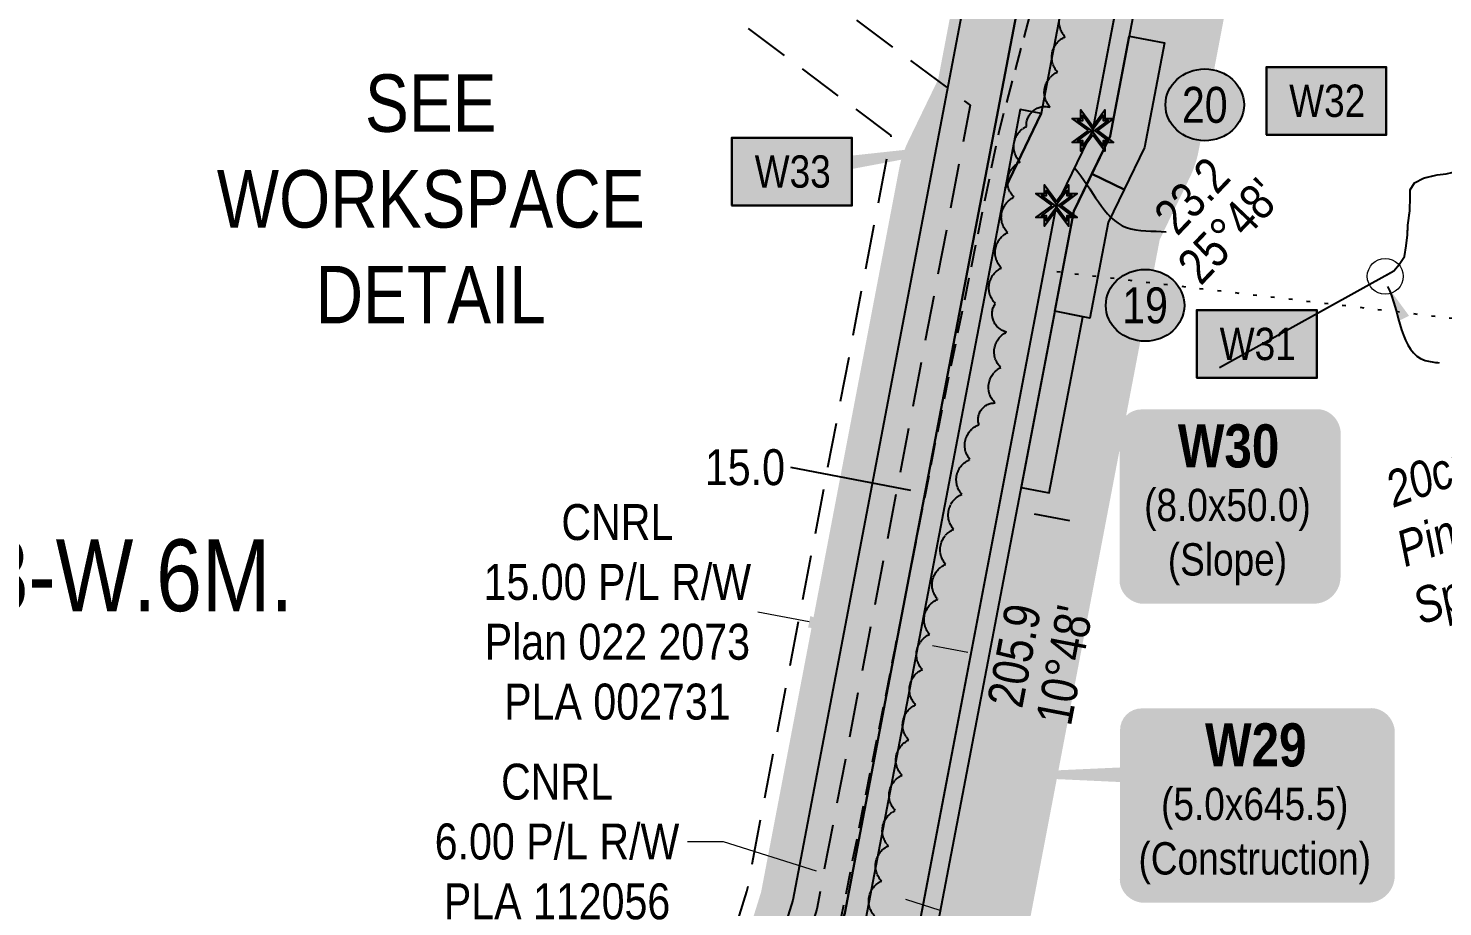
# Model space of a CAD drawing. Extents: x 355004 to 366534, y 6048595 to 6058688.
# Drawn here: x 359316.7 to 359710.6, y 6052299.8 to 6052544.4 of the extents above; entities that cross this region are included whole.
import ezdxf
from ezdxf.enums import TextEntityAlignment as Align

# ---------------------------------------------------------------- set-up
doc = ezdxf.new("R2010")
doc.units = 0
doc.header["$LTSCALE"] = 5
doc.header["$PDSIZE"] = 5
for name, pattern in [('0', [1, 1, 0]), ('foc-ACCESSROAD', [3.75, 2.5, -1.25]), ('foc-TOPO', [1, 0.2, -0.8]), ('foc-TOPO-ephemeral', [6.25, 3.125, -0.625, 0.625, -0.625, 0.625, -0.625]), ('UG_PIPE', [1.875, 1.25, -0.625])]:
    doc.linetypes.add(name, pattern=pattern)
doc.layers.get('Defpoints').update_dxf_attribs({"color": 9})
for name, color, linetype, lineweight in [('AS-GENERAL', 48, 'Continuous', 18), ('C-RW-T', 13, 'Continuous', 9), ('T-TEXT', 48, 'Continuous', 18)]:
    doc.layers.add(name, color=color, linetype=linetype, lineweight=lineweight)
for name, color, linetype in [('AS-PIPE-UG', 44, 'UG_PIPE'), ('C-AR', 13, 'foc-ACCESSROAD'), ('C-RW', 13, 'Continuous'), ('C-SYMBOL', 7, 'Continuous'), ('DETAIL-T', 7, 'Continuous'), ('L-BD1', 253, 'Continuous'), ('L-MON', 1, 'Continuous'), ('P-BUFFER-H 30m', 51, 'Continuous'), ('P-ELEVATION', 7, 'Continuous'), ('P-PROPOSED', 10, 'Continuous'), ('P-PROPOSED-H', 21, 'Continuous'), ('P-TEMP-BLOCKS', 250, 'Continuous'), ('P-TEMP-BLUE', 146, 'Continuous'), ('P-TXT', 4, 'Continuous'), ('T-BUSH', 110, '0'), ('T-BUSH-T', 110, 'Continuous'), ('T-DRAW', 143, 'foc-TOPO-ephemeral'), ('T-VEGETATION CHANGE', 104, 'foc-TOPO')]:
    doc.layers.add(name, color=color, linetype=linetype)
doc.layers.add('P-TEMP-BLUE-H', color=7, linetype='Continuous', true_color=0x99e6ff)
doc.styles.add('175L', font='ARIALN.TTF', dxfattribs={"height": 20})
doc.styles.add('80', font='ARIALN.TTF', dxfattribs={"height": 10})
doc.styles.add('80CG', font='ARIALN.TTF', dxfattribs={"height": 10})
doc.styles.add('80L', font='ARIALN.TTF', dxfattribs={"height": 10})
doc.styles.add('80LS', font='ARIALNI.TTF', dxfattribs={"height": 10})
doc.styles.add('BOLD', font='ARIALNB.TTF')
doc.styles.add('foc-LtypeFont', font='ARIALN.TTF', dxfattribs={"height": 7.35})
doc.styles.get("Standard").update_dxf_attribs({"font": 'ARIALN.TTF'})
doc.linetypes.add('foc-TOPO-flowdirection-NOLINE', pattern='A,0,[">",foc-LtypeFont,S=0.3,R=0,X=0,Y=-0.945],-20,[">",foc-LtypeFont,S=0.3,R=0,X=0,Y=-0.945],0', length=20)
doc.dimstyles.new('Compass 5 000', dxfattribs={"dimscale": 5, "dimtxt": 9, "dimasz": 2, "dimexe": 0.2, "dimexo": 0.0625, "dimgap": 0.5, "dimtad": 0, "dimtih": 1, "dimtoh": 1, "dimzin": 0, "dimdsep": 46, "dimtxsty": '80CG', "dimcen": 0.1, "dimse1": 1, "dimse2": 1, "dimclrd": 256, "dimclrt": 256, "dimaunit": 1, "dimadec": 4, "dimazin": 0, "dimtfac": 0.06, "dimtofl": 0, "dimtmove": 0, "dimatfit": 1, "dimfxl": 0.2, "dimtolj": 1, "dimtzin": 0, "dimlwd": -1, "dimarcsym": 0})

# ---------------------------------------------------------------- blocks, each defined once
blk = doc.blocks.new('*D400')
at = {"layer": 'C-RW-T', "transparency": 16777216}
for p, q in [((359534.19, 6052379.1), (359519.85, 6052381.83)), ((359568.56, 6052372.54), (359578.39, 6052370.66))]:
    blk.add_line(p, q, dxfattribs=at)
for points in [[(359534.5, 6052380.73), (359533.88, 6052377.46), (359544.01, 6052377.22)], [(359568.88, 6052374.17), (359568.25, 6052370.9), (359558.74, 6052374.41)]]:
    blk.add_solid(points, dxfattribs=at)
at = {"layer": 'Defpoints', "color": 0, "transparency": 16777216}
for p in [(359548.74, 6052401.97), (359563.47, 6052399.16), (359558.74, 6052374.41)]:
    blk.add_point(p, dxfattribs=at)
at = {"layer": 'C-RW-T', "transparency": 16777216, "insert": (359480.77, 6052381.83), "char_height": 10, "attachment_point": 5, "style": '80CG'}
blk.add_mtext('\\A1;CNRL\\P15.00 P/L R/W\\PPlan 022 2073\\PPLA 002731', dxfattribs=at)
blk = doc.blocks.new('*D417')
at = {"layer": 'C-RW-T', "transparency": 16777216}
for p, q in [((359510.28, 6052317.86), (359500.28, 6052317.86)), ((359536.22, 6052309.66), (359510.28, 6052317.86)), ((359561.01, 6052301.83), (359570.54, 6052298.82))]:
    blk.add_line(p, q, dxfattribs=at)
for points in [[(359536.72, 6052311.25), (359535.72, 6052308.08), (359545.76, 6052306.65)], [(359561.51, 6052303.42), (359560.5, 6052300.24), (359551.47, 6052304.85)]]:
    blk.add_solid(points, dxfattribs=at)
at = {"layer": 'Defpoints', "color": 0, "transparency": 16777216}
for p in [(359551.47, 6052304.85), (359537.57, 6052280.74), (359543.28, 6052278.93)]:
    blk.add_point(p, dxfattribs=at)
at = {"layer": 'C-RW-T', "transparency": 16777216, "insert": (359463.97, 6052317.86), "char_height": 10, "attachment_point": 5, "style": '80CG'}
blk.add_mtext('\\A1;CNRL\\P6.00 P/L R/W\\PPLA 112056', dxfattribs=at)
blk = doc.blocks.new('*U450')
at = {"true_color": 0x99e6ff}
h = blk.add_hatch(color=141, dxfattribs=at)
edge = h.paths.add_edge_path()
edge.add_line((-31.5, -34.13), (31.5, -34.13))
edge.add_arc((31.5, -28.13), 6, 270, 360)
edge.add_line((37.5, -28.13), (37.5, 12.5))
edge.add_arc((31.5, 12.5), 6, 0, 90)
edge.add_line((31.5, 18.5), (-31.5, 18.5))
edge.add_arc((-31.5, 12.5), 6, 90, 180)
edge.add_line((-37.5, 12.5), (-37.5, -28.13))
edge.add_arc((-31.5, -28.13), 6, 180, 270)
at = {"color": 250, "flags": 128}
blk.add_lwpolyline([(-31.5, -34.13, 3, 3, 0), (31.5, -34.13, 3, 3, 0.414214), (37.5, -28.13, 3, 3, 0), (37.5, 12.5, 3, 0, 0.414214), (31.5, 18.5, 0, 0, 0), (-31.5, 18.5, 0, 0, 0.414214), (-37.5, 12.5, 0, 0, 0), (-37.5, -28.13, 0, 3, 0.414214)], format="xyseb", close=True, dxfattribs=at)
at = {"flags": 128}
blk.add_lwpolyline([(-81.66, 0.03, 0, 7.5, 0), (0, 0, 0, 0, 0)], format="xyseb", dxfattribs=at)
at = {"color": 250}
for tag, p, height, style in [('TEMP_AREA_W1_001', (-9.21, 2.24), 12, 'BOLD'), ('ENTER_TEXT_001', (-30.66, -12.62), 9, '80')]:
    blk.add_attdef(tag, p, '', height=height, dxfattribs=dict(at, style=style))
blk = doc.blocks.new('*U647')
at = {"true_color": 0x99e6ff}
h = blk.add_hatch(color=141, dxfattribs=at)
edge = h.paths.add_edge_path()
edge.add_line((-24, -34.13), (24, -34.13))
edge.add_arc((24, -28.13), 6, 270, 360)
edge.add_line((30, -28.13), (30, 12.5))
edge.add_arc((24, 12.5), 6, 0, 90)
edge.add_line((24, 18.5), (-24, 18.5))
edge.add_arc((-24, 12.5), 6, 90, 180)
edge.add_line((-30, 12.5), (-30, -28.13))
edge.add_arc((-24, -28.13), 6, 180, 270)
at = {"color": 250, "flags": 128}
blk.add_lwpolyline([(-24, -34.13, 3, 3, 0), (24, -34.13, 3, 3, 0.414214), (30, -28.13, 3, 3, 0), (30, 12.5, 3, 0, 0.414214), (24, 18.5, 0, 0, 0), (-24, 18.5, 0, 0, 0.414214), (-30, 12.5, 0, 0, 0), (-30, -28.13, 0, 3, 0.414214)], format="xyseb", close=True, dxfattribs=at)
at = {"flags": 128}
blk.add_lwpolyline([(-45.95, 12.58, 0, 7.5, 0), (0, 0, 0, 0, 0)], format="xyseb", dxfattribs=at)
at = {"color": 250}
for tag, p, height, style in [('TEMP_AREA_W1_001', (-9.21, 2.24), 12, 'BOLD'), ('ENTER_TEXT_001', (-30.66, -12.62), 9, '80')]:
    blk.add_attdef(tag, p, '', height=height, dxfattribs=dict(at, style=style))
blk = doc.blocks.new('*D472')
at = {"layer": 'Defpoints', "color": 0, "transparency": 16777216}
for p in [(359581.61, 6052462.56), (359596.34, 6052459.75), (359572.31, 6052413.86)]:
    blk.add_point(p, dxfattribs=at)
at = {"layer": 'P-TXT', "transparency": 16777216}
for p, q in [((359562.49, 6052415.73), (359529.05, 6052422.12)), ((359596.87, 6052409.17), (359606.69, 6052407.3))]:
    blk.add_line(p, q, dxfattribs=at)
for points in [[(359562.8, 6052417.37), (359562.18, 6052414.1), (359572.31, 6052413.86)], [(359597.18, 6052410.81), (359596.56, 6052407.54), (359587.05, 6052411.05)]]:
    blk.add_solid(points, dxfattribs=at)
at = {"layer": 'P-TXT', "transparency": 16777216, "insert": (359516.3, 6052422.12), "char_height": 10, "attachment_point": 5, "style": '80CG'}
blk.add_mtext('\\A1;15.0', dxfattribs=at)
blk = doc.blocks.new('TEMP')
h = blk.add_hatch(color=255)
h.dxf.hatch_style = 1
h.paths.add_polyline_path([(0, 0.251), (-0.666, 1.152), (-0.666, 0.666), (-1.152, 0.666), (-0.251, 0), (-1.152, -0.666), (-0.666, -0.666), (-0.666, -1.152), (0, -0.251), (0.666, -1.152), (0.666, -0.666), (1.152, -0.666), (0.251, 0), (1.152, 0.666), (0.666, 0.666), (0.666, 1.152)])
h.paths.add_polyline_path([(0.566, 0.849), (0.566, 0.566), (0.849, 0.566), (0.083, 0), (0.849, -0.566), (0.566, -0.566), (0.566, -0.849), (0, -0.083), (-0.566, -0.849), (-0.566, -0.566), (-0.849, -0.566), (-0.083, 0), (-0.849, 0.566), (-0.566, 0.566), (-0.566, 0.849), (0, 0.083)], flags=16)
h = blk.add_hatch(color=1)
h.dxf.hatch_style = 1
h.paths.add_polyline_path([(0, 0.083), (-0.566, 0.849), (-0.566, 0.566), (-0.849, 0.566), (-0.083, 0), (-0.849, -0.566), (-0.566, -0.566), (-0.566, -0.849), (0, -0.083), (0.566, -0.849), (0.566, -0.566), (0.849, -0.566), (0.083, 0), (0.849, 0.566), (0.566, 0.566), (0.566, 0.849)])
at = {"color": 1}
for p, q in [((-0.083, 0), (0.083, 0)), ((0, 0.083), (0, -0.083))]:
    blk.add_line(p, q, dxfattribs=at)
at = {"color": 255, "flags": 128}
blk.add_lwpolyline([(-0.251, 0), (-1.152, 0.666), (-0.666, 0.666), (-0.666, 1.152), (0, 0.251), (0.666, 1.152), (0.666, 0.666), (1.152, 0.666), (0.251, 0), (1.152, -0.666), (0.666, -0.666), (0.666, -1.152), (0, -0.251), (-0.666, -1.152), (-0.666, -0.666), (-1.152, -0.666)], close=True, dxfattribs=at)
at = {"color": 1, "flags": 128}
blk.add_lwpolyline([(-0.083, 0), (-0.849, 0.566), (-0.566, 0.566), (-0.566, 0.849), (0, 0.083), (0.566, 0.849), (0.566, 0.566), (0.849, 0.566), (0.083, 0), (0.849, -0.566), (0.566, -0.566), (0.566, -0.849), (0, -0.083), (-0.566, -0.849), (-0.566, -0.566), (-0.849, -0.566)], close=True, dxfattribs=at)
blk = doc.blocks.new('Induction_Bend_No')
at = {"layer": 'P-ELEVATION'}
h = blk.add_hatch(color=111, dxfattribs=at)
h.dxf.hatch_style = 1
edge = h.paths.add_edge_path()
edge.add_ellipse((0, 0), major_axis=(-10.94, 0), ratio=0.913794, start_angle=0, end_angle=360)
at = {"layer": 'P-ELEVATION', "color": 7, "flags": 128}
blk.add_lwpolyline([(0, 0, 5, 0, 0), (-8.54, -4.54, 0, 0, 0)], format="xyseb", dxfattribs=at)
at = {"layer": 'P-ELEVATION', "color": 7}
blk.add_ellipse((0, 0), major_axis=(-10.94, 0), ratio=0.913794, dxfattribs=at)
at = {"layer": 'P-ELEVATION', "style": '80'}
blk.add_attdef('BEND', text='', height=10, dxfattribs=at).set_placement((0, 0), align=Align.MIDDLE_CENTER)
blk = doc.blocks.new('Temp_Area5')
at = {"true_color": 0x99e6ff}
h = blk.add_hatch(color=141, dxfattribs=at)
h.dxf.hatch_style = 1
h.paths.add_polyline_path([(-16.83, -9.44), (16.33, -9.44), (16.33, 9.05), (-16.83, 9.05)])
at = {"color": 250}
for points in [[(-17.03, -9.64), (16.53, -9.64), (16.53, 9.25), (-17.03, 9.25)], [(-16.93, -9.54), (16.43, -9.54), (16.43, 9.15), (-16.93, 9.15)]]:
    blk.add_lwpolyline(points, close=True, dxfattribs=at)
at = {"color": 250, "style": '80L'}
blk.add_attdef('TEMPORARY', text='', height=9, dxfattribs=at).set_placement((0, -0.15), align=Align.MIDDLE_CENTER)

msp = doc.modelspace()

# ---------------------------------------------------------------- hatches: boundary and pattern name
at = {"layer": 'P-BUFFER-H 30m'}
h = msp.add_hatch(color=256, dxfattribs=at)
h.dxf.hatch_style = 1
edge = h.paths.add_edge_path()
edge.add_line((360143.069, 6053526.88), (359951.046, 6053351.793))
edge.add_arc((359971.252, 6053329.632), 29.99, 132.35869, 161.1167)
edge.add_line((359942.876, 6053339.338), (359937.321, 6053323.097))
edge.add_line((359937.321, 6053323.097), (359592.181, 6053011.569))
edge.add_arc((359612.275, 6052989.307), 29.99, 132.06976, 183.19753)
edge.add_line((359582.332, 6052987.634), (359599.322, 6052683.515))
edge.add_line((359599.322, 6052683.515), (359596.231, 6052667.301))
edge.add_line((359596.231, 6052667.301), (359570.103, 6052530.209))
edge.add_line((359570.103, 6052530.209), (359561.718, 6052512.862))
edge.add_arc((359588.718, 6052499.81), 29.99, 154.2, 169.19794)
edge.add_line((359559.26, 6052505.431), (359520.794, 6052303.826))
edge.add_line((359520.794, 6052303.826), (359488.527, 6052200.413))
edge.add_arc((359517.156, 6052191.48), 29.99, 162.67106, 207.67106)
edge.add_line((359490.596, 6052177.553), (359491.392, 6052176.034))
edge.add_line((359491.392, 6052176.034), (359484.801, 6052154.909))
edge.add_line((359484.801, 6052154.909), (359480.575, 6052144.748))
edge.add_arc((359508.266, 6052133.232), 29.99, 157.4183, 162.05011)
edge.add_line((359479.736, 6052142.475), (359459.107, 6052078.797))
edge.add_line((359459.107, 6052078.797), (359420.237, 6052091.39))
edge.add_arc((359410.994, 6052062.859), 29.99, 72.05011, 109.95102)
edge.add_line((359400.761, 6052091.049), (359345.133, 6052070.856))
edge.add_arc((359355.366, 6052042.666), 29.99, 109.95102, 125.22263)
edge.add_line((359338.069, 6052067.165), (359259.654, 6052011.803))
edge.add_arc((359276.951, 6051987.304), 29.99, 125.22263, 137.4931)
edge.add_line((359254.842, 6052007.568), (359223.901, 6051973.809))
edge.add_line((359223.901, 6051973.809), (359143.115, 6051914.277))
edge.add_line((359143.115, 6051914.277), (359101.159, 6051900.867))
edge.add_line((359101.159, 6051900.867), (358953.961, 6051913.11))
edge.add_arc((358951.475, 6051883.223), 29.99, 85.24557, 90.55285)
edge.add_line((358951.186, 6051913.212), (358748.976, 6051911.26))
edge.add_line((358748.976, 6051911.26), (358742.176, 6051911.807))
edge.add_arc((358739.773, 6051881.913), 29.99, 85.40459, 85.5615)
edge.add_line((358742.094, 6051911.813), (358649.737, 6051918.982))
edge.add_line((358649.737, 6051918.982), (358486.278, 6051962.477))
edge.add_arc((358478.567, 6051933.495), 29.99, 75.0996, 88.59876)
edge.add_line((358479.3, 6051963.476), (358398.838, 6051965.444))
edge.add_arc((358398.105, 6051935.463), 29.99, 88.59876, 95.08604)
edge.add_line((358395.446, 6051965.335), (358160.468, 6051944.422))
edge.add_arc((358163.127, 6051914.55), 29.99, 95.08604, 105.50396)
edge.add_line((358155.111, 6051943.448), (358058.797, 6051916.731))
edge.add_arc((358066.813, 6051887.832), 29.99, 105.50396, 177.63192)
edge.add_line((358036.849, 6051889.071), (358035.733, 6051862.096))
edge.add_line((358035.733, 6051862.096), (357976.043, 6051864.565))
edge.add_arc((357974.804, 6051834.601), 29.99, 87.63192, 101.513)
edge.add_line((357968.818, 6051863.987), (357901.161, 6051850.206))
edge.add_arc((357907.147, 6051820.82), 29.99, 101.513, 115.72007)
edge.add_line((357894.132, 6051847.838), (357813.556, 6051809.025))
edge.add_arc((357826.571, 6051782.007), 29.99, 115.72007, 124.69389)
edge.add_line((357809.501, 6051806.664), (357673.279, 6051712.361))
edge.add_line((357673.279, 6051712.361), (357603.77, 6051671.451))
edge.add_line((357603.77, 6051671.451), (357573.233, 6051723.335))
edge.add_arc((357547.387, 6051708.123), 29.99, 30.4797, 124.6658)
edge.add_line((357530.329, 6051732.79), (357511.695, 6051719.903))
edge.add_line((357511.695, 6051719.903), (357462.202, 6051691.819))
edge.add_arc((357477.003, 6051665.736), 29.99, 119.57234, 284.12419)
edge.add_line((357484.321, 6051636.653), (357530.426, 6051648.254))
edge.add_line((357530.426, 6051648.254), (357561.974, 6051594.652))
edge.add_arc((357587.82, 6051609.864), 29.99, 210.4797, 300.4797)
edge.add_line((357603.032, 6051584.019), (357712.735, 6051648.587))
edge.add_arc((357697.523, 6051674.432), 29.99, 300.4797, 304.69389)
edge.add_line((357714.594, 6051649.775), (357849.274, 6051743.01))
edge.add_line((357849.274, 6051743.01), (357921.618, 6051777.859))
edge.add_line((357921.618, 6051777.859), (357978.416, 6051789.428))
edge.add_line((357978.416, 6051789.428), (358077.582, 6051785.327))
edge.add_arc((358078.821, 6051815.291), 29.99, 267.63192, 357.63192)
edge.add_line((358108.785, 6051814.052), (358110.406, 6051853.241))
edge.add_line((358110.406, 6051853.241), (358171.2, 6051870.106))
edge.add_line((358171.2, 6051870.106), (358399.554, 6051890.429))
edge.add_line((358399.554, 6051890.429), (358472.144, 6051888.654))
edge.add_line((358472.144, 6051888.654), (358634.438, 6051845.469))
edge.add_arc((358642.15, 6051874.451), 29.99, 255.0996, 265.5615)
edge.add_line((358639.829, 6051844.551), (358736.23, 6051837.068))
edge.add_line((358736.23, 6051837.068), (358744.985, 6051836.364))
edge.add_arc((358747.388, 6051866.258), 29.99, 265.40459, 270.55285)
edge.add_line((358747.677, 6051836.269), (358949.824, 6051838.22))
edge.add_line((358949.824, 6051838.22), (359103.853, 6051825.409))
edge.add_arc((359106.339, 6051855.296), 29.99, 265.24557, 287.72493)
edge.add_line((359115.469, 6051826.73), (359172.981, 6051845.112))
edge.add_arc((359163.851, 6051873.678), 29.99, 287.72493, 306.38676)
edge.add_line((359181.642, 6051849.535), (359271.899, 6051916.046))
edge.add_arc((359254.108, 6051940.189), 29.99, 306.38676, 317.4931)
edge.add_line((359276.216, 6051919.925), (359306.846, 6051953.344))
edge.add_line((359306.846, 6051953.344), (359376.384, 6052002.439))
edge.add_line((359376.384, 6052002.439), (359411.825, 6052015.304))
edge.add_line((359411.825, 6052015.304), (359478.796, 6051993.608))
edge.add_arc((359488.039, 6052022.138), 29.99, 252.05011, 342.05011)
edge.add_line((359516.569, 6052012.896), (359550.5, 6052117.638))
edge.add_line((359550.5, 6052117.638), (359554.82, 6052128.024))
edge.add_arc((359527.129, 6052139.541), 29.99, 337.4183, 342.67106)
edge.add_line((359555.758, 6052130.608), (359568.514, 6052171.49))
edge.add_arc((359539.885, 6052180.422), 29.99, 342.67106, 387.67106)
edge.add_line((359566.445, 6052194.35), (359565.649, 6052195.869))
edge.add_line((359565.649, 6052195.869), (359593.13, 6052283.943))
edge.add_arc((359564.501, 6052292.876), 29.99, 342.67106, 349.19794)
edge.add_line((359593.96, 6052287.255), (359631.796, 6052485.562))
edge.add_line((359631.796, 6052485.562), (359640.184, 6052502.913))
edge.add_arc((359613.183, 6052515.965), 29.99, 334.2, 349.20943)
edge.add_line((359642.643, 6052510.35), (359669.874, 6052653.229))
edge.add_line((359669.874, 6052653.229), (359681.365, 6052713.523))
edge.add_arc((359651.906, 6052719.138), 29.99, 349.20943, 410.11223)
edge.add_line((359671.138, 6052742.149), (359658.39, 6052970.331))
edge.add_line((359658.39, 6052970.331), (359996.208, 6053275.249))
edge.add_arc((359976.113, 6053297.512), 29.99, 312.06976, 341.1167)
edge.add_line((360004.489, 6053287.806), (360010.084, 6053304.161))
edge.add_line((360010.084, 6053304.161), (360223.514, 6053498.768))
edge.add_arc((360203.308, 6053520.929), 29.99, 312.35869, 396.35577)
edge.add_line((360227.46, 6053538.707), (360209.308, 6053563.367))
edge.add_line((360209.308, 6053563.367), (360241.485, 6053587.052))
edge.add_arc((360223.707, 6053611.204), 29.99, 306.35577, 312.36171)
edge.add_line((360243.915, 6053589.044), (360505.067, 6053827.19))
edge.add_line((360505.067, 6053827.19), (360518.528, 6053824.518))
edge.add_arc((360524.366, 6053853.934), 29.99, 258.77433, 299.11471)
edge.add_line((360538.958, 6053827.734), (360729.478, 6053933.84))
edge.add_line((360729.478, 6053933.84), (360791.055, 6053933.884))
edge.add_line((360791.055, 6053933.884), (361006.084, 6053896.718))
edge.add_arc((361011.192, 6053926.27), 29.99, 260.19377, 265.12042)
edge.add_line((361008.641, 6053896.389), (361094.666, 6053889.044))
edge.add_arc((361097.217, 6053918.926), 29.99, 265.12042, 286.95932)
edge.add_line((361105.965, 6053890.24), (361126.143, 6053896.393))
edge.add_line((361126.143, 6053896.393), (361168.273, 6053892.797))
edge.add_arc((361170.824, 6053922.678), 29.99, 265.12042, 320.52817)
edge.add_line((361193.974, 6053903.613), (361197.832, 6053908.297))
edge.add_arc((361174.681, 6053927.362), 29.99, 320.52817, 445.12042)
edge.add_line((361177.232, 6053957.243), (361016.947, 6053970.927))
edge.add_line((361016.947, 6053970.927), (360800.006, 6054008.424))
edge.add_arc((360794.898, 6053978.872), 29.99, 80.19377, 90.0412)
edge.add_line((360794.876, 6054008.862), (360717.759, 6054008.806))
edge.add_arc((360717.781, 6053978.816), 29.99, 90.0412, 119.11471)
edge.add_line((360703.189, 6054005.017), (360516.915, 6053901.276))
edge.add_line((360516.915, 6053901.276), (360497.38, 6053905.153))
edge.add_arc((360491.542, 6053875.736), 29.99, 78.77433, 132.36171)
edge.add_line((360471.335, 6053897.896), (360195.14, 6053646.034))
edge.add_line((360195.14, 6053646.034), (360128.635, 6053597.081))
edge.add_arc((360146.413, 6053572.929), 29.99, 126.35577, 216.35577)
edge.add_line((360122.26, 6053555.151), (360143.069, 6053526.88))
at = {"layer": 'P-PROPOSED-H'}
h = msp.add_hatch(color=256, dxfattribs=at)
h.dxf.hatch_style = 1
h.paths.add_polyline_path([(360183.228, 6053522.913), (359971.252, 6053329.632), (359963.183, 6053306.04), (359612.275, 6052989.307), (359629.47, 6052681.514), (359625.691, 6052661.687), (359598.823, 6052520.713), (359588.718, 6052499.81), (359549.932, 6052296.526), (359517.156, 6052191.48), (359523.721, 6052178.96), (359513.02, 6052144.664), (359508.266, 6052133.232), (359478.395, 6052041.025), (359410.994, 6052062.859), (359355.366, 6052042.666), (359276.951, 6051987.304), (359244.039, 6051951.396), (359156.939, 6051887.211), (359104.612, 6051870.486), (358951.475, 6051883.223), (358747.917, 6051881.259), (358739.773, 6051881.913), (358644.679, 6051889.295), (358478.567, 6051933.495), (358398.105, 6051935.463), (358163.127, 6051914.55), (358066.813, 6051887.832), (358064.458, 6051830.893), (357974.804, 6051834.601), (357907.147, 6051820.82), (357826.571, 6051782.007), (357689.442, 6051687.075), (357593.137, 6051630.393), (357547.387, 6051708.123), (357527.656, 6051694.479), (357477.003, 6051665.736), (357528.584, 6051678.715), (357542.475, 6051686.907), (357587.82, 6051609.864), (357697.523, 6051674.432), (357834.139, 6051769.008), (357911.97, 6051806.499), (357976.008, 6051819.543), (358078.821, 6051815.291), (358081.344, 6051876.302), (358165.818, 6051899.735), (358398.588, 6051920.452), (358476.426, 6051918.548), (358642.15, 6051874.451), (358738.592, 6051866.965), (358747.388, 6051866.258), (358950.925, 6051868.222), (359106.339, 6051855.296), (359163.851, 6051873.678), (359254.108, 6051940.189), (359286.916, 6051975.984), (359362.372, 6052029.257), (359411.271, 6052047.008), (359488.039, 6052022.138), (359522.344, 6052128.034), (359527.129, 6052139.541), (359539.885, 6052180.422), (359533.32, 6052192.943), (359564.501, 6052292.876), (359603.077, 6052495.061), (359613.183, 6052515.965), (359640.414, 6052658.844), (359651.906, 6052719.138), (359642.024, 6052725.618), (359627.647, 6052982.982), (359976.113, 6053297.512), (359984.196, 6053321.142), (360203.308, 6053520.929), (360167.378, 6053569.742), (360223.707, 6053611.204), (360496.051, 6053859.554), (360524.366, 6053853.934), (360721.68, 6053963.824), (360793.617, 6053963.876), (361011.192, 6053926.27), (361097.217, 6053918.926), (361122.929, 6053926.767), (361170.824, 6053922.678), (361174.681, 6053927.362), (361013.11, 6053941.156), (360794.898, 6053978.872), (360717.781, 6053978.816), (360521.883, 6053869.715), (360491.542, 6053875.736), (360214.185, 6053622.814), (360146.413, 6053572.929)])
at = {"layer": 'P-TEMP-BLUE-H'}
h = msp.add_hatch(color=256, dxfattribs=at)
h.dxf.hatch_style = 1
h.paths.add_polyline_path([(359635.026, 6052603.875), (359644.846, 6052602.003), (359652.33, 6052641.271), (359642.514, 6052643.166)])
h.paths.add_polyline_path([(359492.794, 6052020.598), (359488.039, 6052022.138), (359522.367, 6052128.106), (359527.153, 6052139.613), (359539.909, 6052180.494), (359533.343, 6052193.015), (359564.524, 6052292.948), (359603.077, 6052495.061), (359613.183, 6052515.965), (359637.607, 6052644.114), (359642.514, 6052643.166), (359617.97, 6052514.383), (359607.864, 6052493.478), (359569.381, 6052291.731), (359538.731, 6052193.503), (359545.297, 6052180.982), (359531.856, 6052137.905), (359527.06, 6052126.374)])
h = msp.add_hatch(color=256, dxfattribs=at)
h.dxf.hatch_style = 1
h.paths.add_polyline_path([(359612.917, 6052503.93), (359617.97, 6052514.383), (359623.282, 6052542.258), (359633.102, 6052540.386), (359627.543, 6052511.217), (359621.917, 6052499.579)])
h = msp.add_hatch(color=256, dxfattribs=at)
h.dxf.hatch_style = 1
h.paths.add_polyline_path([(359588.718, 6052499.81), (359598.823, 6052520.713), (359592.921, 6052521.839)])
h = msp.add_hatch(color=256, dxfattribs=at)
h.dxf.hatch_style = 1
h.paths.add_polyline_path([(359621.917, 6052499.579), (359617.437, 6052490.312), (359612.366, 6052463.73), (359602.547, 6052465.603), (359607.864, 6052493.478), (359612.917, 6052503.93)])
h = msp.add_hatch(color=256, dxfattribs=at)
h.dxf.hatch_style = 1
h.paths.add_polyline_path([(359610.402, 6052464.105), (359602.547, 6052465.603), (359593.179, 6052416.506), (359601.035, 6052415.007)], flags=17)

# ---------------------------------------------------------------- linework, layer by layer
at = {"layer": 'AS-GENERAL'}
msp.add_circle((359694.597, 6052475.354), 5, dxfattribs=at)
at = {"layer": 'AS-PIPE-UG', "flags": 128}
msp.add_lwpolyline([(359506.159, 6052168.067), (359514.435, 6052194.692), (359527.263, 6052236.655), (359538.562, 6052276.992), (359540.099, 6052282.757), (359541.552, 6052289.136), (359543.219, 6052297.131), (359558.133, 6052371.711), (359569.31, 6052428.759), (359587.058, 6052515.673), (359600.181, 6052564.991), (359612.872, 6052620.637), (359621.194, 6052661.437), (359620.11, 6052774.646), (359613.14, 6052885.084), (359609.083, 6052940.886), (359607.42, 6052977.782), (359607.863, 6052981.284), (359608.182, 6052985.912), (359609.158, 6052989.882), (359612.032, 6052995.673), (359617.682, 6053003.518), (359623.154, 6053008.252), (359645.365, 6053027.548), (359686.172, 6053065.069), (359792.748, 6053164.877), (359933.683, 6053285.613), (359944.201, 6053296.04), (359949.227, 6053300.249), (359950.954, 6053303.642), (359950.494, 6053307.412), (359946.249, 6053312.556), (359939.793, 6053318.231), (359935.94, 6053322.533), (359935.801, 6053325.693), (359937.14, 6053328.101), (359942.231, 6053331.987), (359950.825, 6053339.413)], dxfattribs=at)
at = {"layer": 'C-AR', "flags": 128}
msp.add_lwpolyline([(359435.415, 6051982.67), (359412.471, 6051976.746), (359413.483, 6051979.853), (359432.285, 6052037.799), (359433.004, 6052040.015), (359471.08, 6052157.353), (359471.606, 6052159.037), (359472.059, 6052160.487), (359516.857, 6052303.962), (359557.045, 6052514.54), (359444.902, 6052598.803), (359458.46, 6052670.036), (359477.029, 6052666.486), (359465.779, 6052607.51), (359573.683, 6052527.05), (359579.023, 6052523.038), (359536.283, 6052299.091), (359491.067, 6052154.281), (359490.635, 6052152.899), (359490.132, 6052151.288), (359486.483, 6052140.042), (359486.007, 6052138.576), (359453.819, 6052039.381), (359435.415, 6051982.67)], close=True, dxfattribs=at)
at = {"layer": 'C-RW'}
for points in [[(359584.606, 6053000.692), (359602.336, 6052683.315), (359529.604, 6052301.598), (359483.569, 6052154.044), (359428.61, 6051984.655), (359335.814, 6051961.837), (359257.427, 6051933.943), (359167.077, 6051867.363), (359107.145, 6051848.207), (358950.668, 6051861.222), (358747.141, 6051859.258), (358640.97, 6051867.524), (358475.427, 6051911.573)], [(358474, 6051901.608), (358639.282, 6051857.628), (358746.801, 6051849.257), (358950.301, 6051851.221), (359108.296, 6051838.08), (359171.685, 6051858.341), (359262.169, 6051925.019), (359338.691, 6051952.249), (359442.112, 6051977.68), (359497.779, 6052149.517), (359544.104, 6052297.986), (359617.411, 6052682.314), (359599.978, 6052994.367)]]:
    msp.add_lwpolyline(points, dxfattribs=at)
at = {"layer": 'C-RW', "flags": 128}
msp.add_lwpolyline([(359599.978, 6052994.367), (359617.411, 6052682.314), (359613.907, 6052663.932), (359617.411, 6052682.314), (359544.104, 6052297.986), (359498.594, 6052152.128), (359463.468, 6052163.543), (359427.625, 6052052.944), (359362.372, 6052029.257), (359286.916, 6051975.984), (359275.024, 6051950.694), (359254.108, 6051940.189), (359163.851, 6051873.678), (359106.339, 6051855.296), (358950.925, 6051868.222), (358747.388, 6051866.258), (358738.592, 6051866.965), (358642.15, 6051874.451), (358476.426, 6051918.548)], dxfattribs=at)
at = {"layer": 'P-PROPOSED', "flags": 128}
for points in [[(359612.275, 6052989.307), (359629.47, 6052681.514), (359625.691, 6052661.687), (359598.823, 6052520.713), (359588.718, 6052499.81), (359549.932, 6052296.526), (359517.156, 6052191.48), (359523.721, 6052178.96), (359513.02, 6052144.664), (359508.266, 6052133.232), (359478.395, 6052041.025), (359410.994, 6052062.859), (359355.366, 6052042.666), (359276.951, 6051987.304), (359244.039, 6051951.396), (359156.939, 6051887.211), (359104.612, 6051870.486), (358951.475, 6051883.223), (358747.917, 6051881.259), (358739.773, 6051881.913), (358644.679, 6051889.295), (358478.567, 6051933.495)], [(358476.426, 6051918.548), (358642.15, 6051874.451), (358738.592, 6051866.965), (358747.388, 6051866.258), (358950.925, 6051868.222), (359106.339, 6051855.296), (359163.851, 6051873.678), (359254.108, 6051940.189), (359286.916, 6051975.984), (359362.372, 6052029.257), (359411.271, 6052047.008), (359488.039, 6052022.138), (359522.344, 6052128.034), (359527.129, 6052139.541), (359539.885, 6052180.422), (359533.32, 6052192.943), (359564.501, 6052292.876), (359603.077, 6052495.061), (359613.183, 6052515.965), (359640.414, 6052658.844), (359651.906, 6052719.138), (359642.024, 6052725.618), (359627.647, 6052982.982)]]:
    msp.add_lwpolyline(points, dxfattribs=at)
at = {"layer": 'P-TEMP-BLOCKS', "flags": 128}
msp.add_lwpolyline([(359592.714, 6052514.026, 0, 5, 0), (359529.608, 6052504.692, 0, 0, 0)], format="xyseb", dxfattribs=at)
at = {"layer": 'P-TEMP-BLUE', "flags": 128}
for points in [[(359492.794, 6052020.598), (359488.039, 6052022.138), (359522.367, 6052128.106), (359527.153, 6052139.613), (359539.909, 6052180.494), (359533.343, 6052193.015), (359564.524, 6052292.948), (359603.077, 6052495.061), (359613.183, 6052515.965), (359637.607, 6052644.114), (359642.514, 6052643.166), (359617.97, 6052514.383), (359607.864, 6052493.478), (359569.381, 6052291.731), (359538.731, 6052193.503), (359545.297, 6052180.982), (359531.856, 6052137.905), (359527.06, 6052126.374)], [(359612.917, 6052503.93), (359617.97, 6052514.383), (359623.282, 6052542.258), (359633.102, 6052540.386), (359627.543, 6052511.217), (359621.917, 6052499.579)], [(359588.718, 6052499.81), (359598.823, 6052520.713), (359592.921, 6052521.839)], [(359621.917, 6052499.579), (359617.437, 6052490.312), (359612.366, 6052463.73), (359602.547, 6052465.603), (359607.864, 6052493.478), (359612.917, 6052503.93)], [(359610.402, 6052464.105), (359602.547, 6052465.603), (359593.179, 6052416.506), (359601.035, 6052415.007), (359610.402, 6052464.105)]]:
    msp.add_lwpolyline(points, close=True, dxfattribs=at)
at = {"layer": 'T-BUSH', "flags": 128}
msp.add_lwpolyline([(359486.398, 6052030.302, -0.5205671), (359489.697, 6052039.63, -0.5205671), (359488.66, 6052047.177, -0.5205671), (359491.761, 6052056.684, -0.5205671), (359494.861, 6052066.192, -0.5205671), (359497.962, 6052075.699, -0.5205671), (359501.063, 6052085.206, -0.5205671), (359504.163, 6052094.713, -0.5205671), (359507.264, 6052104.22, -0.5205671), (359510.365, 6052113.727, -0.5205671), (359513.466, 6052123.234, -0.5205671), (359516.566, 6052132.742, -0.5205671), (359523.067, 6052137.011, -0.5205671), (359526.874, 6052146.258, -0.5205671), (359530.265, 6052155.648, -0.5205671), (359532.934, 6052165.285, -0.5205671), (359535.604, 6052174.922, -0.5205671), (359531.474, 6052183.637, -0.5205671), (359526.334, 6052192.215, -0.5205671), (359524.235, 6052201.161, -0.5205671), (359527.176, 6052210.719, -0.5205671), (359530.117, 6052220.277, -0.5205671), (359533.057, 6052229.835, -0.5205671), (359535.971, 6052239.401, -0.5205671), (359538.719, 6052249.016, -0.5205671), (359541.467, 6052258.631, -0.5205671), (359544.215, 6052268.246, -0.5205671), (359546.963, 6052277.861, -0.5205671), (359549.711, 6052287.476, -0.5205671), (359552.459, 6052297.091, -0.5205671), (359554.381, 6052306.903, -0.5205671), (359556.267, 6052316.723, -0.5205671), (359558.154, 6052326.544, -0.5205671), (359560.041, 6052336.364, -0.5205671), (359561.928, 6052346.184, -0.5205671), (359563.814, 6052356.005, -0.5205671), (359565.701, 6052365.825, -0.5205671), (359567.742, 6052375.613, -0.5205671), (359569.986, 6052385.358, -0.5205671), (359572.229, 6052395.103, -0.5205671), (359574.473, 6052404.848, -0.5205671), (359576.716, 6052414.593, -0.5205671), (359578.96, 6052424.338, -0.5205671), (359581.466, 6052434.018, -0.5205671), (359585.971, 6052440.081, -0.5205671), (359587.554, 6052449.955, -0.5205671), (359589.138, 6052459.828, -0.5205671), (359586.012, 6052467.819, -0.5205671), (359587.744, 6052477.668, -0.5205671), (359589.477, 6052487.517, -0.5205671), (359591.21, 6052497.366, -0.5205671), (359592.942, 6052507.215, -0.5205671), (359594.675, 6052517.063, -0.5205671), (359601.304, 6052522.456, -0.5205671), (359603.38, 6052532.238, -0.5205671), (359605.456, 6052542.02, -0.5205671), (359607.532, 6052551.803, -0.5205671), (359609.609, 6052561.585, -0.5205671), (359611.97, 6052571.3, -0.5205671), (359614.433, 6052580.992, -0.5205671), (359616.895, 6052590.684, -0.5205671), (359619.358, 6052600.376, -0.5205671), (359621.82, 6052610.068, -0.5205671), (359623.862, 6052619.843, -0.5205671), (359625.218, 6052629.75, -0.5205671), (359626.574, 6052639.658, -0.5205671), (359635.384, 6052640.882, -0.5205671), (359645.183, 6052638.927, -0.5205671), (359655.004, 6052637.051, -0.5205671), (359664.851, 6052635.31, -0.5205671), (359674.699, 6052633.569, -0.5205671), (359684.546, 6052631.828, -0.5205671), (359692.778, 6052630.373, -0.5205671)], format="xyb", dxfattribs=at)
at = {"layer": 'T-DRAW', "linetype": 'foc-TOPO-flowdirection-NOLINE', "flags": 128}
msp.add_lwpolyline([(359648.462, 6052449.922), (359697.004, 6052476.895), (359698.474, 6052478.619), (359699.93, 6052480.83), (359700.387, 6052483.828), (359700.789, 6052486.877), (359700.927, 6052489.648), (359701.465, 6052493.624), (359701.516, 6052497.532), (359701.516, 6052499.431), (359702.709, 6052501.364), (359705.274, 6052502.739), (359709.046, 6052503.661), (359711.589, 6052503.896), (359713.152, 6052504.266), (359716.375, 6052505.389), (359719.016, 6052506.007), (359721.56, 6052506.242), (359724.106, 6052506.369), (359726.168, 6052506.373), (359728.376, 6052506.278), (359729.376, 6052506.563)], dxfattribs=at)
at = {"layer": 'T-DRAW', "flags": 128}
msp.add_lwpolyline([(359695.083, 6052475.755), (359697.004, 6052476.895), (359698.474, 6052478.619), (359699.93, 6052480.83), (359700.387, 6052483.828), (359700.789, 6052486.877), (359700.927, 6052489.648), (359701.465, 6052493.624), (359701.516, 6052497.532), (359701.516, 6052499.431), (359702.709, 6052501.364), (359705.274, 6052502.739), (359709.046, 6052503.661), (359711.589, 6052503.896), (359713.152, 6052504.266), (359716.375, 6052505.389), (359719.016, 6052506.007), (359721.56, 6052506.242), (359724.106, 6052506.369), (359726.168, 6052506.373), (359728.376, 6052506.278), (359729.376, 6052506.563)], dxfattribs=at)
at = {"layer": 'T-VEGETATION CHANGE', "flags": 128}
msp.add_lwpolyline([(359603.194, 6052476.676), (359744.414, 6052460.024)], dxfattribs=at)

# ---------------------------------------------------------------- block references
at = {"xscale": 0.99966497, "yscale": 0.99966497, "zscale": 0.99966497}
for p, values in [((359644.34, 6052523.119), {'BEND': '20'}), ((359627.721, 6052467.268), {'BEND': '19'})]:
    msp.add_blockref('Induction_Bend_No', p, dxfattribs=at).add_auto_attribs(values)
at = {"layer": 'L-MON', "xscale": 4.998324849999999, "yscale": 4.998324849999999, "zscale": 4.998324849999999}
for p in [(359613.183, 6052515.965), (359603.077, 6052495.061)]:
    msp.add_blockref('TEMP', p, dxfattribs=at)
at = {"layer": 'P-TEMP-BLOCKS', "xscale": 0.99966497, "yscale": 0.99966497, "zscale": 0.99966497}
for p, values in [((359678.444, 6052524.41), {'TEMPORARY': 'W32'}), ((359529.608, 6052504.692), {'TEMPORARY': 'W33'}), ((359659.091, 6052456.674), {'TEMPORARY': 'W31'})]:
    msp.add_blockref('Temp_Area5', p, dxfattribs=at).add_auto_attribs(values)
at = {"layer": 'P-TEMP-BLOCKS'}
ref = msp.add_blockref('*U647', (359650.663, 6052419.782), dxfattribs=dict(at, xscale=0.99966497, yscale=0.99966497, zscale=0.99966497))
ref.add_attrib('TEMP_AREA_W1_001', 'W30', (359636.851, 6052422.127), dxfattribs={"layer": '0', "color": 250, "height": 11.996, "style": 'BOLD'})
ref.add_attrib('ENTER_TEXT_001', '(8.0x50.0)', (359627.462, 6052407.162), dxfattribs={"layer": '0', "color": 250, "height": 8.997, "style": '80'})
ref.add_attrib('ENTER_TEXT_002', '(Slope)', (359634.056, 6052392.008), dxfattribs={"layer": '0', "color": 250, "height": 8.997, "style": '80'})
ref = msp.add_blockref('*U450', (359658.248, 6052336.503), dxfattribs=dict(at, xscale=0.99966497, yscale=0.99966497, zscale=0.99966497))
ref.add_attrib('TEMP_AREA_W1_001', 'W29', (359644.419, 6052338.849), dxfattribs={"layer": '0', "color": 250, "height": 11.996, "style": 'BOLD'})
ref.add_attrib('ENTER_TEXT_001', '(5.0x645.5)', (359632.18, 6052323.884), dxfattribs={"layer": '0', "color": 250, "height": 8.99699, "style": '80'})
ref.add_attrib('ENTER_TEXT_002', '(Construction)', (359625.89, 6052308.729), dxfattribs={"layer": '0', "color": 250, "height": 8.99699, "style": '80'})

# ---------------------------------------------------------------- texts
at = {"layer": 'C-SYMBOL', "color": 3, "style": '175L'}
msp.add_text('Theor. N.W.1/4 Sec. 5-65-8-W.6M.', height=19.9933, dxfattribs=at).set_placement((359213.615, 6052376.08), align=Align.BOTTOM_CENTER)
at = {"layer": 'DETAIL-T', "color": 3, "insert": (359428.813, 6052496.932), "char_height": 16, "width": 63.63613, "attachment_point": 5, "style": '80CG'}
msp.add_mtext('SEE\\PWORKSPACE\\PDETAIL', dxfattribs=at)
at = {"layer": 'L-BD1'}
for s, rotation, p in [('23.2', 46.41589, (359640.737, 6052497.818)), ("25°48'", 46.41589, (359651.056, 6052487.997)), ('205.9', 79.19794, (359591.241, 6052369.738)), ("10°48'", 79.19794, (359605.234, 6052367.068))]:
    msp.add_text(s, height=9.9966, rotation=rotation, dxfattribs=at).set_placement(p, align=Align.MIDDLE_CENTER)
at = {"layer": 'T-BUSH-T', "insert": (359706.852, 6052425.117), "char_height": 9.9967, "width": 36.10456, "attachment_point": 2, "rotation": 20, "style": '80LS'}
msp.add_mtext('20cm\\PPine & \\PSpruce', dxfattribs=at)

# ---------------------------------------------------------------- dimensions: what is measured, and where the dimension line sits
at = {"layer": 'C-RW-T'}
for base, p1, p2, angle, text, picture, middle in [((359558.742, 6052374.411), (359548.737, 6052401.973), (359563.466, 6052399.162), 349.19515, 'CNRL\\P15.00 P/L R/W\\PPlan 022 2073\\PPLA 002731', '*D400', (359480.769, 6052381.834)), ((359551.47, 6052304.846), (359537.569, 6052280.737), (359543.282, 6052278.932), 342.46521, 'CNRL\\P6.00 P/L R/W\\PPLA 112056', '*D417', (359463.974, 6052317.861))]:
    dim = msp.add_linear_dim(base=base, p1=p1, p2=p2, angle=angle, text=text, dimstyle='Compass 5 000', dxfattribs=at)
    dim.commit()
    dim.dimension.update_dxf_attribs({"geometry": picture, "text_midpoint": middle, "dimtype": 161})
at = {"layer": 'P-TXT'}
dim = msp.add_linear_dim(base=(359572.312, 6052413.859), p1=(359596.341, 6052459.752), p2=(359581.607, 6052462.564), angle=169.19503, text='15.0', dimstyle='Compass 5 000', dxfattribs=at)
dim.commit()
dim.dimension.update_dxf_attribs({"geometry": '*D472', "text_midpoint": (359516.298, 6052422.116), "dimtype": 161})

# ---------------------------------------------------------------- leaders
at = {"layer": 'L-BD1', "path_type": 1}
msp.add_leader([(359608.13, 6052505.513), (359622.514, 6052488.943), (359633.634, 6052487.708)], dimstyle='Compass 5 000', override={"dimgap": 0.5, "dimtad": 0}, dxfattribs=at)
at = {"layer": 'T-TEXT', "path_type": 1}
msp.add_leader([(359695.237, 6052472.539), (359705.684, 6052451.928), (359709.64, 6052451.24)], dimstyle='Compass 5 000', override={"dimgap": 0.5, "dimtad": 0}, dxfattribs=at)

doc.saveas('drawing.dxf')
